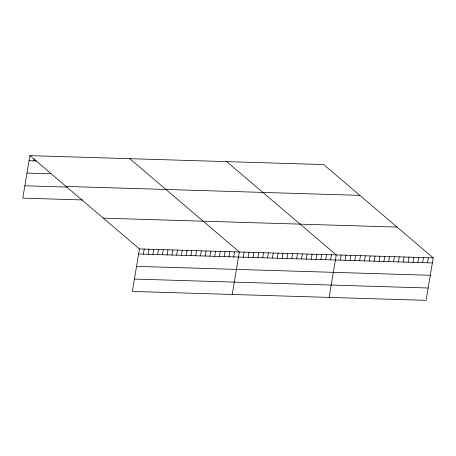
<?xml version="1.0" encoding="UTF-8"?>
<svg xmlns="http://www.w3.org/2000/svg" width="456" height="456" viewBox="0 0 456 456"><rect width="100%" height="100%" fill="white"/><g stroke="black" fill="none" stroke-linecap="round" stroke-linejoin="round"><path stroke-width="0.68" d="M29.908 155.65L139.451 248.942L132.343 291.43L426.092 300.35L433.2 257.862L323.657 164.57L29.908 155.65L22.8 198.138L82.587 199.95M33.818 160.865L34.137 158.962M143.355 254.157L144.204 249.084M148.114 254.3L148.964 249.227M152.868 254.448L153.718 249.375M157.628 254.59L158.477 249.517M162.382 254.733L163.231 249.66M167.135 254.881L167.985 249.808M171.895 255.024L172.744 249.951M176.649 255.166L177.498 250.093M181.408 255.314L182.252 250.241M186.162 255.457L187.011 250.384M190.916 255.599L191.765 250.532M195.675 255.748L196.525 250.675M200.429 255.89L201.278 250.817M205.183 256.038L206.032 250.965M209.942 256.181L210.792 251.108M214.696 256.323L215.545 251.25M219.456 256.471L220.299 251.398M224.209 256.614L225.059 251.541M228.963 256.756L229.813 251.683M233.723 256.905L234.572 251.832M232.218 294.462L239.326 251.974L129.783 158.682M243.322 257.195L244.171 252.122M248.172 257.344L249.022 252.271M253.017 257.486L253.867 252.419M257.862 257.634L258.712 252.561M262.713 257.782L263.562 252.709M267.558 257.931L268.407 252.858M272.403 258.079L273.252 253.006M277.254 258.227L278.103 253.154M282.099 258.37L282.948 253.302M286.944 258.518L287.793 253.445M291.794 258.666L292.644 253.593M296.639 258.814L297.489 253.741M301.484 258.962L302.334 253.889M306.335 259.111L307.184 254.038M311.18 259.259L312.029 254.186M316.025 259.401L316.874 254.328M320.876 259.549L321.719 254.476M325.721 259.698L326.57 254.625M330.566 259.846L331.415 254.773M329.152 297.409L336.26 254.921L226.723 161.629M340.262 260.142L341.111 255.069M345.106 260.285L345.956 255.212M349.957 260.433L350.801 255.36M354.802 260.581L355.651 255.508M359.647 260.729L360.496 255.656M364.492 260.878L365.341 255.805M369.343 261.026L370.192 255.953M374.188 261.168L375.037 256.095M379.033 261.316L379.882 256.243M383.884 261.465L384.733 256.392M388.729 261.613L389.578 256.54M393.574 261.761L394.423 256.688M398.424 261.909L399.274 256.836M403.269 262.052L404.119 256.979M408.114 262.2L408.964 257.127M412.965 262.348L413.814 257.275M417.81 262.496L418.659 257.423M422.655 262.645L423.504 257.572M427.506 262.793L428.355 257.72M29.059 160.723L36.537 160.945M26.995 173.069L50.776 173.787M66.057 186.436L359.807 195.362M24.863 185.786L66.992 187.068M103.301 218.156L397.051 227.077M139.451 248.942L433.2 257.862M138.601 254.015L432.351 262.935M136.538 266.361L430.287 275.287M134.406 279.078L428.155 288.004"/></g></svg>
